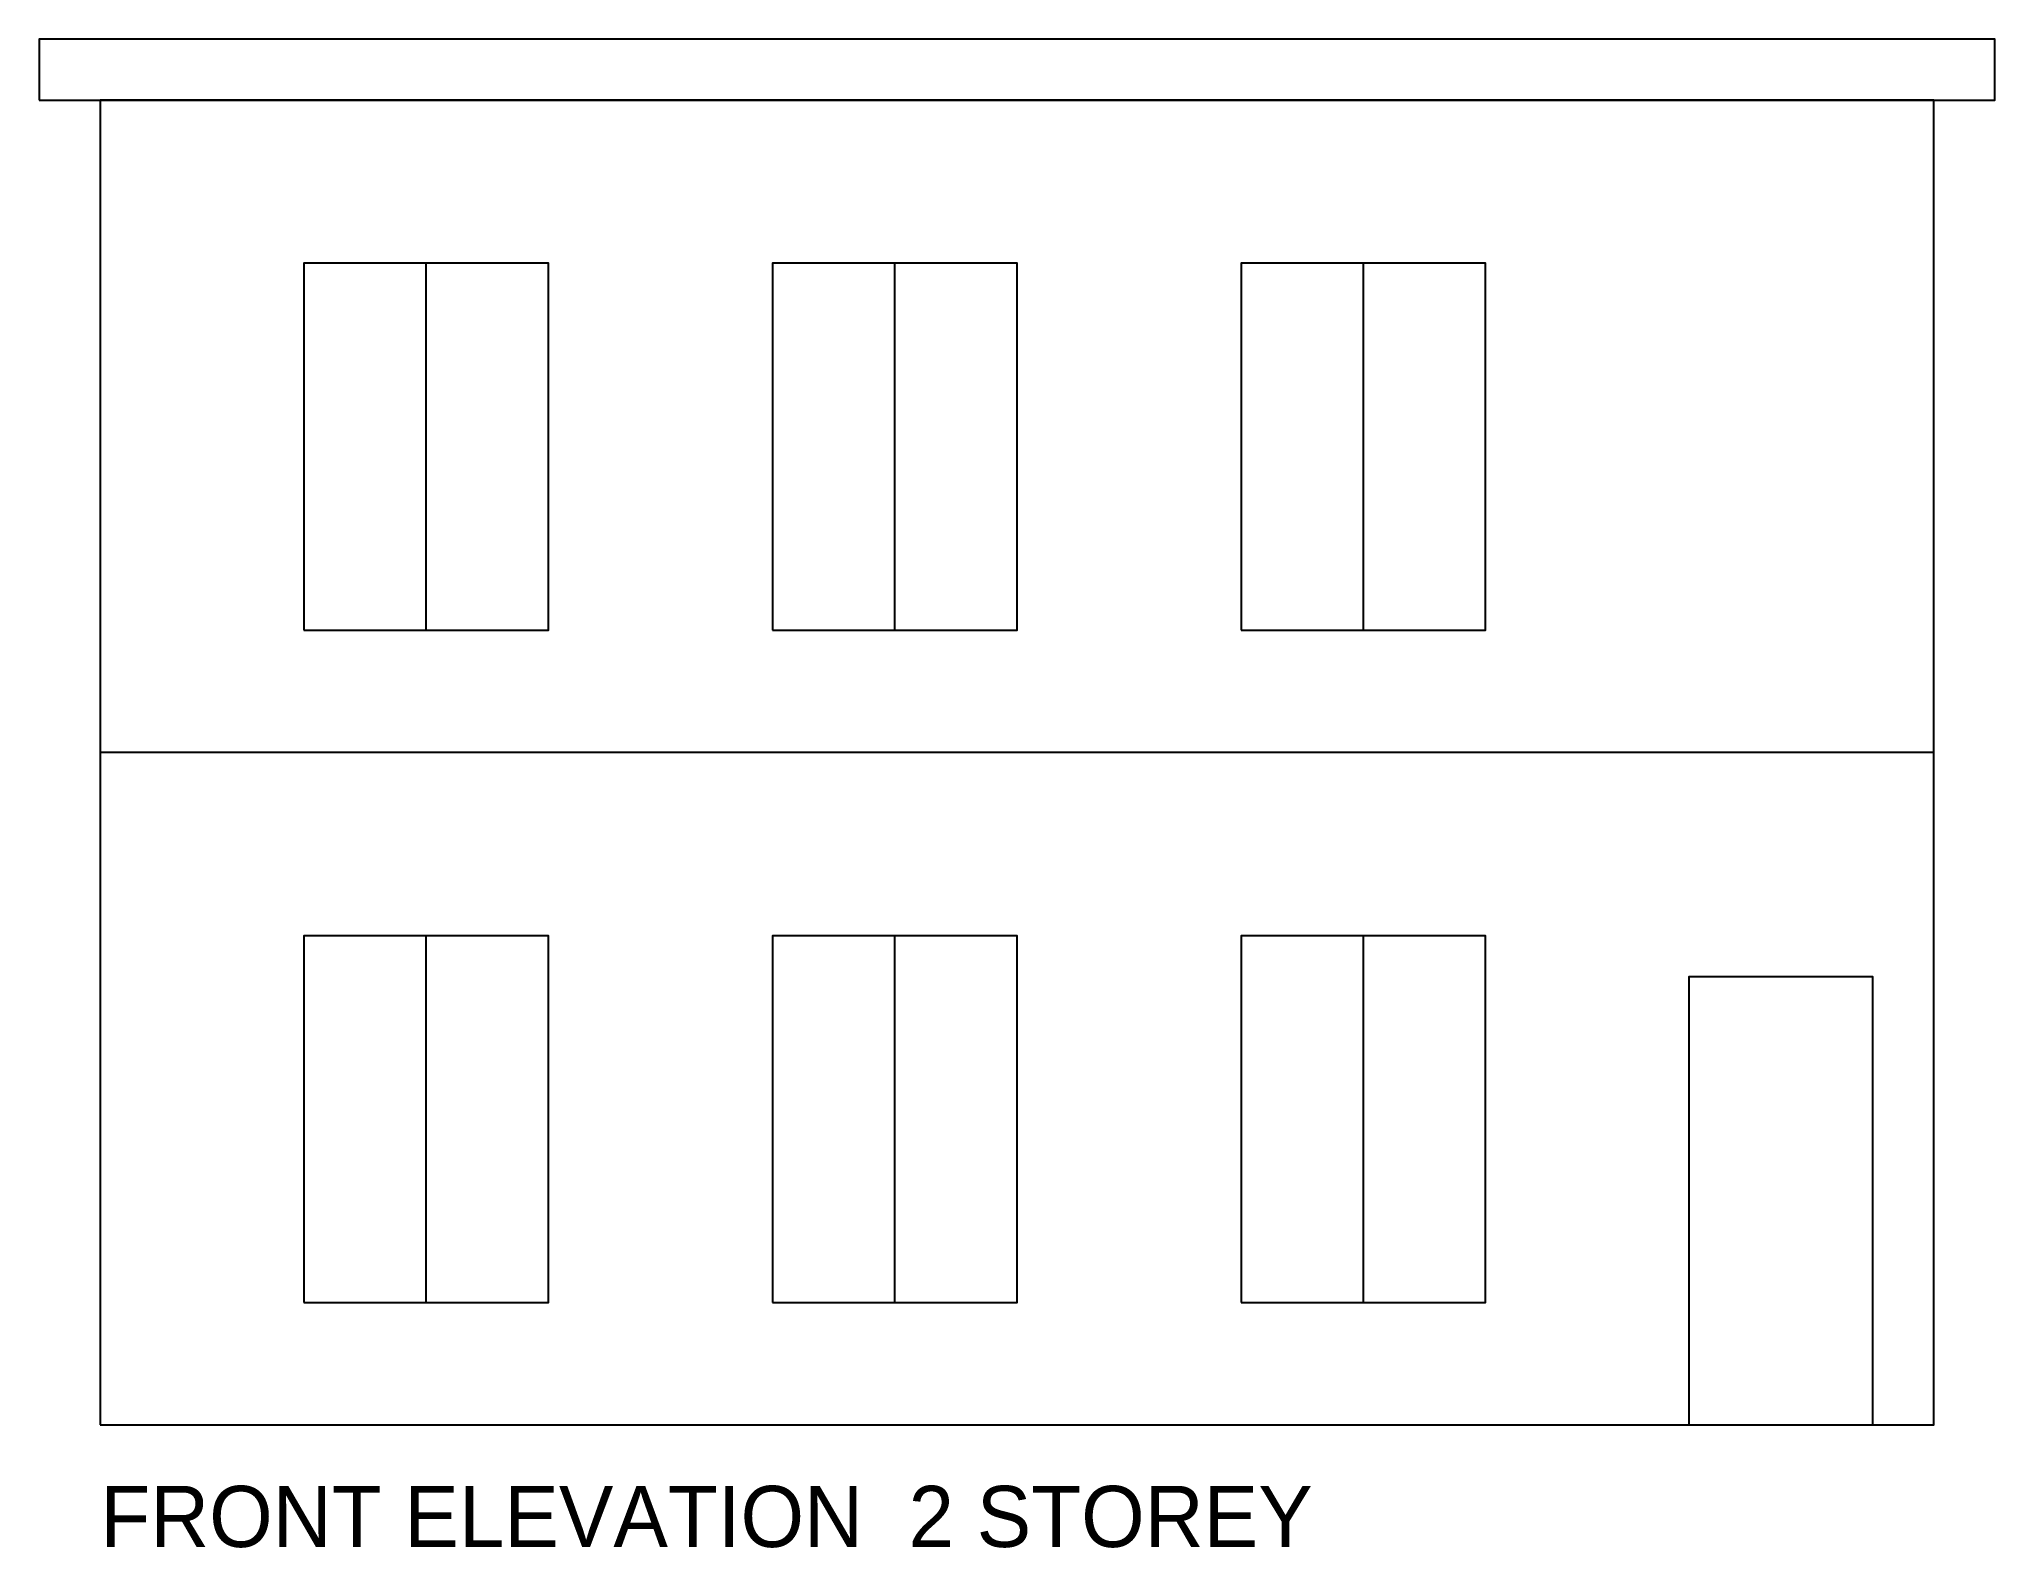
# Model space of a CAD drawing. Header units: millimetres. Extents: x -300 to 9300, y -604 to 6800.
import ezdxf

# ---------------------------------------------------------------- set-up
doc = ezdxf.new("R2010")
doc.units = ezdxf.units.MM
for name, color, linetype in [('HIDDEN', 5, 'Continuous'), ('OUTLINE', 7, 'Continuous'), ('TEXT', 2, 'Continuous')]:
    doc.layers.add(name, color=color, linetype=linetype)

msp = doc.modelspace()

# ---------------------------------------------------------------- linework, layer by layer
at = {"layer": 'HIDDEN'}
msp.add_line((0, 3300), (9000, 3300), dxfattribs=at)
at = {"layer": 'OUTLINE'}
for p, q in [((1600, 3900), (1600, 5700)), ((3900, 3900), (3900, 5700)), ((6200, 3900), (6200, 5700)), ((1600, 600), (1600, 2400)), ((3900, 600), (3900, 2400)), ((6200, 600), (6200, 2400))]:
    msp.add_line(p, q, dxfattribs=at)
for points in [[(-300, 6500), (9300, 6500), (9300, 6800), (-300, 6800)], [(0, 0), (9000, 0), (9000, 6500), (0, 6500)], [(1000, 3900), (2200, 3900), (2200, 5700), (1000, 5700)], [(3300, 3900), (4500, 3900), (4500, 5700), (3300, 5700)], [(5600, 3900), (6800, 3900), (6800, 5700), (5600, 5700)], [(1000, 600), (2200, 600), (2200, 2400), (1000, 2400)], [(3300, 600), (4500, 600), (4500, 2400), (3300, 2400)], [(5600, 600), (6800, 600), (6800, 2400), (5600, 2400)]]:
    msp.add_lwpolyline(points, close=True, dxfattribs=at)
msp.add_lwpolyline([(7800, 0), (7800, 2200), (8700, 2200), (8700, 0)], dxfattribs=at)

# ---------------------------------------------------------------- texts
at = {"layer": 'TEXT'}
msp.add_text('FRONT ELEVATION  2 STOREY', height=300, dxfattribs=at).set_placement((0, -600))

doc.saveas('drawing.dxf')
